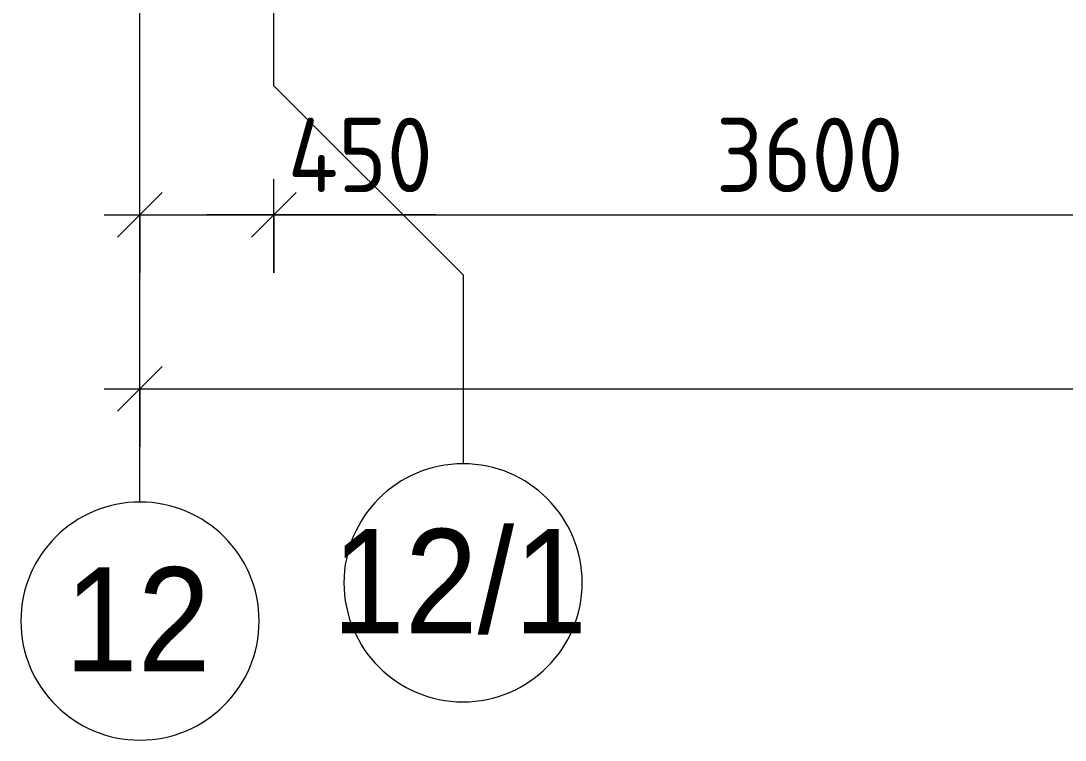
# Model space of a CAD drawing. Header units: millimetres. Extents: x 35092 to 251863, y -8553 to 29549.
# Drawn here: x 37910 to 41417, y -2835 to -418 of the extents above; entities that cross this region are included whole.
import ezdxf

# ---------------------------------------------------------------- set-up
doc = ezdxf.new("R2010")
doc.units = ezdxf.units.MM
for name, color, linetype, lineweight in [('A-ANNO-DIMS', 7, 'Continuous', 9), ('A-ANNO-DIMS-100', 7, 'Continuous', 9), ('Оси', 7, 'Continuous', 9), ('Оси-1', 7, 'Continuous', 20)]:
    doc.layers.add(name, color=color, linetype=linetype, lineweight=lineweight)
doc.styles.add('Arial', font='arial.ttf', dxfattribs={"width": 0.9, "height": 350})
doc.styles.add('ISOCPEUR', font='isocpeur.ttf', dxfattribs={"width": 0.9, "height": 250})
doc.dimstyles.new('ISO-2_5_0_9К_БОЛЬШОЙ', dxfattribs={"dimscale": 304.8, "dimtxt": 248.995294, "dimasz": 0.492126, "dimexe": 0.393701, "dimexo": 0.984252, "dimgap": 0, "dimtad": 1, "dimdec": 0, "dimrnd": 10, "dimzin": 0, "dimdsep": 46, "dimtxsty": 'ISOCPEUR', "dimblk1": 'OBLIQUE', "dimblk2": 'OBLIQUE', "dimsah": 1, "dimcen": 0.09, "dimdle": 0.393701, "dimazin": 0, "dimtfac": 1, "dimtdec": 4, "dimtix": 1, "dimtmove": 0, "dimatfit": 3, "dimfxl": 1, "dimtvp": 1, "dimtolj": 1, "dimtzin": 0, "dimarcsym": 2})
doc.dimstyles.new('ISO-2_5_0_9К_БОЛЬШОЙ_2', dxfattribs={"dimscale": 304.8, "dimtxt": 248.995294, "dimasz": 0.492126, "dimexe": 0.393701, "dimexo": 0.984252, "dimgap": 0, "dimtad": 1, "dimdec": 0, "dimrnd": 10, "dimzin": 0, "dimdsep": 46, "dimtxsty": 'ISOCPEUR', "dimblk1": 'OBLIQUE', "dimblk2": 'OBLIQUE', "dimsah": 1, "dimcen": 0.09, "dimdle": 0.393701, "dimazin": 0, "dimtfac": 1, "dimtdec": 4, "dimtix": 1, "dimtmove": 1, "dimatfit": 3, "dimfxl": 1, "dimtvp": 1, "dimtolj": 1, "dimtzin": 0, "dimarcsym": 2})

# ---------------------------------------------------------------- blocks, each defined once
blk = doc.blocks.new('Ось сетки - D8-29747960-План расстановки мебели и оборудования 2 этажа в осях 12-23')
at = {"layer": 'Оси-1'}
for start, end in [(360, 180), (180, 360)]:
    blk.add_arc((0, 0), 4, start, end, dxfattribs=at)
blk = doc.blocks.new('DIMBLOCK14-План расстановки мебели и оборудования 2 этажа в осях 12-23')
at = {"layer": 'A-ANNO-DIMS-100'}
for p, q in [((38310, -1264.4), (38310, -950.4)), ((38760, -1264.4), (38760, -950.4)), ((38190, -1070.4), (38760, -1070.4)), ((38310, -1070.4), (38310, -1264.4)), ((38706.2, -1070.4), (38535, -1070.4)), ((39304.1, -1070.4), (38706.2, -1070.4)), ((38760, -1070.4), (38760, -1264.4))]:
    blk.add_line(p, q, dxfattribs=at)
at = {"layer": 'A-ANNO-DIMS-100', "lineweight": 20}
for p, q in [((38310, -1070.4), (38385, -995.4)), ((38760, -1070.4), (38835, -995.4)), ((38310, -1070.4), (38235, -1145.4)), ((38760, -1070.4), (38685, -1145.4))]:
    blk.add_line(p, q, dxfattribs=at)
at = {"layer": 'A-ANNO-DIMS-100', "color": 0, "insert": (38806.2, -743.8), "char_height": 250, "width": 597.589, "attachment_point": 1, "line_spacing_factor": 1.149209, "style": 'ISOCPEUR'}
blk.add_mtext('450', dxfattribs=at)
blk = doc.blocks.new('_Oblique')
at = {"color": 0, "linetype": 'ByBlock', "lineweight": -2}
blk.add_line((-0.5, -0.5), (0.5, 0.5), dxfattribs=at)
blk = doc.blocks.new('DIMBLOCK15-План расстановки мебели и оборудования 2 этажа в осях 12-23')
at = {"layer": 'A-ANNO-DIMS-100'}
for p, q in [((38760, -1264.4), (38760, -950.4)), ((42360, -1264.4), (42360, -950.4)), ((38760, -1070.4), (42360, -1070.4)), ((38760, -1070.4), (38760, -1264.4)), ((42360, -1070.4), (42360, -1264.4))]:
    blk.add_line(p, q, dxfattribs=at)
at = {"layer": 'A-ANNO-DIMS-100', "lineweight": 20}
for p, q in [((38760, -1070.4), (38835, -995.4)), ((42360, -1070.4), (42435, -995.4)), ((38760, -1070.4), (38685, -1145.4)), ((42360, -1070.4), (42285, -1145.4))]:
    blk.add_line(p, q, dxfattribs=at)
at = {"layer": 'A-ANNO-DIMS-100', "color": 0, "insert": (40244, -743.8), "char_height": 250, "width": 758.478, "attachment_point": 1, "line_spacing_factor": 1.149209, "style": 'ISOCPEUR'}
blk.add_mtext('3600', dxfattribs=at)
blk = doc.blocks.new('DIMBLOCK32-План расстановки мебели и оборудования 2 этажа в осях 12-23')
at = {"layer": 'A-ANNO-DIMS-100'}
for p, q in [((38310, -1849), (38310, -1535.1)), ((84560, -1849), (84560, -1535.1)), ((38190, -1655.1), (84680, -1655.1)), ((38310, -1655.1), (38310, -1849)), ((84560, -1655.1), (84560, -1849))]:
    blk.add_line(p, q, dxfattribs=at)
at = {"layer": 'A-ANNO-DIMS-100', "lineweight": 20}
for p, q in [((38310, -1655.1), (38385, -1580.1)), ((84560, -1655.1), (84635, -1580.1)), ((38310, -1655.1), (38235, -1730.1)), ((84560, -1655.1), (84485, -1730.1))]:
    blk.add_line(p, q, dxfattribs=at)
at = {"layer": 'A-ANNO-DIMS-100', "color": 0, "insert": (61028, -1328.5), "char_height": 250, "width": 976.828, "attachment_point": 1, "line_spacing_factor": 1.149209, "style": 'ISOCPEUR'}
blk.add_mtext('46250', dxfattribs=at)

msp = doc.modelspace()

# ---------------------------------------------------------------- linework, layer by layer
at = {"layer": 'Оси'}
for p, q in [((38760, -636.3), (38760, 1863.7)), ((38310, -2034.9), (38310, 465.1)), ((38760, -636.3), (39395, -1271.3)), ((39395, -1271.3), (39395, -1906.3))]:
    msp.add_line(p, q, dxfattribs=at)

# ---------------------------------------------------------------- block references
at = {"layer": 'Оси-1', "xscale": 99.99999999999993, "yscale": 99.99999999999993, "zscale": 99.99999999999993}
for p in [(39395, -2306.3), (38310, -2434.9)]:
    msp.add_blockref('Ось сетки - D8-29747960-План расстановки мебели и оборудования 2 этажа в осях 12-23', p, dxfattribs=at)

# ---------------------------------------------------------------- texts
at = {"layer": 'Оси', "char_height": 350, "attachment_point": 1, "style": 'Arial'}
for s, insert, width in [('12/1', (38954.7, -2125.6), 1060.633), ('12', (38057.4, -2254.3), 606.076)]:
    msp.add_mtext(s, dxfattribs=dict(at, insert=insert, width=width))

# ---------------------------------------------------------------- dimensions: what is measured, and where the dimension line sits
at = {"layer": 'A-ANNO-DIMS'}
dim = msp.add_linear_dim(base=(38760, -1070.4), p1=(38310, -964.4), p2=(38760, -964.4), dimstyle='ISO-2_5_0_9К_БОЛЬШОЙ_2', override={"dimpost": '<>', "dimfxl": 450}, dxfattribs=at)
dim.commit()
dim.dimension.update_dxf_attribs({"geometry": 'DIMBLOCK14-План расстановки мебели и оборудования 2 этажа в осях 12-23', "text_midpoint": (39105, -910.5), "dimtype": 160})
for base, p1, p2, override, picture, middle in [((42360, -1070.4), (38760, -964.4), (42360, -964.4), {"dimpost": '<>', "dimfxl": 3600}, 'DIMBLOCK15-План расстановки мебели и оборудования 2 этажа в осях 12-23', (40560, -945.4)), ((84560, -1655.1), (38310, -1549), (84560, -1549), {"dimpost": '<>', "dimfxl": 46250}, 'DIMBLOCK32-План расстановки мебели и оборудования 2 этажа в осях 12-23', (61435, -1530.1))]:
    dim = msp.add_linear_dim(base=base, p1=p1, p2=p2, dimstyle='ISO-2_5_0_9К_БОЛЬШОЙ', override=override, dxfattribs=at)
    dim.commit()
    dim.dimension.update_dxf_attribs({"geometry": picture, "text_midpoint": middle})

doc.saveas('drawing.dxf')
